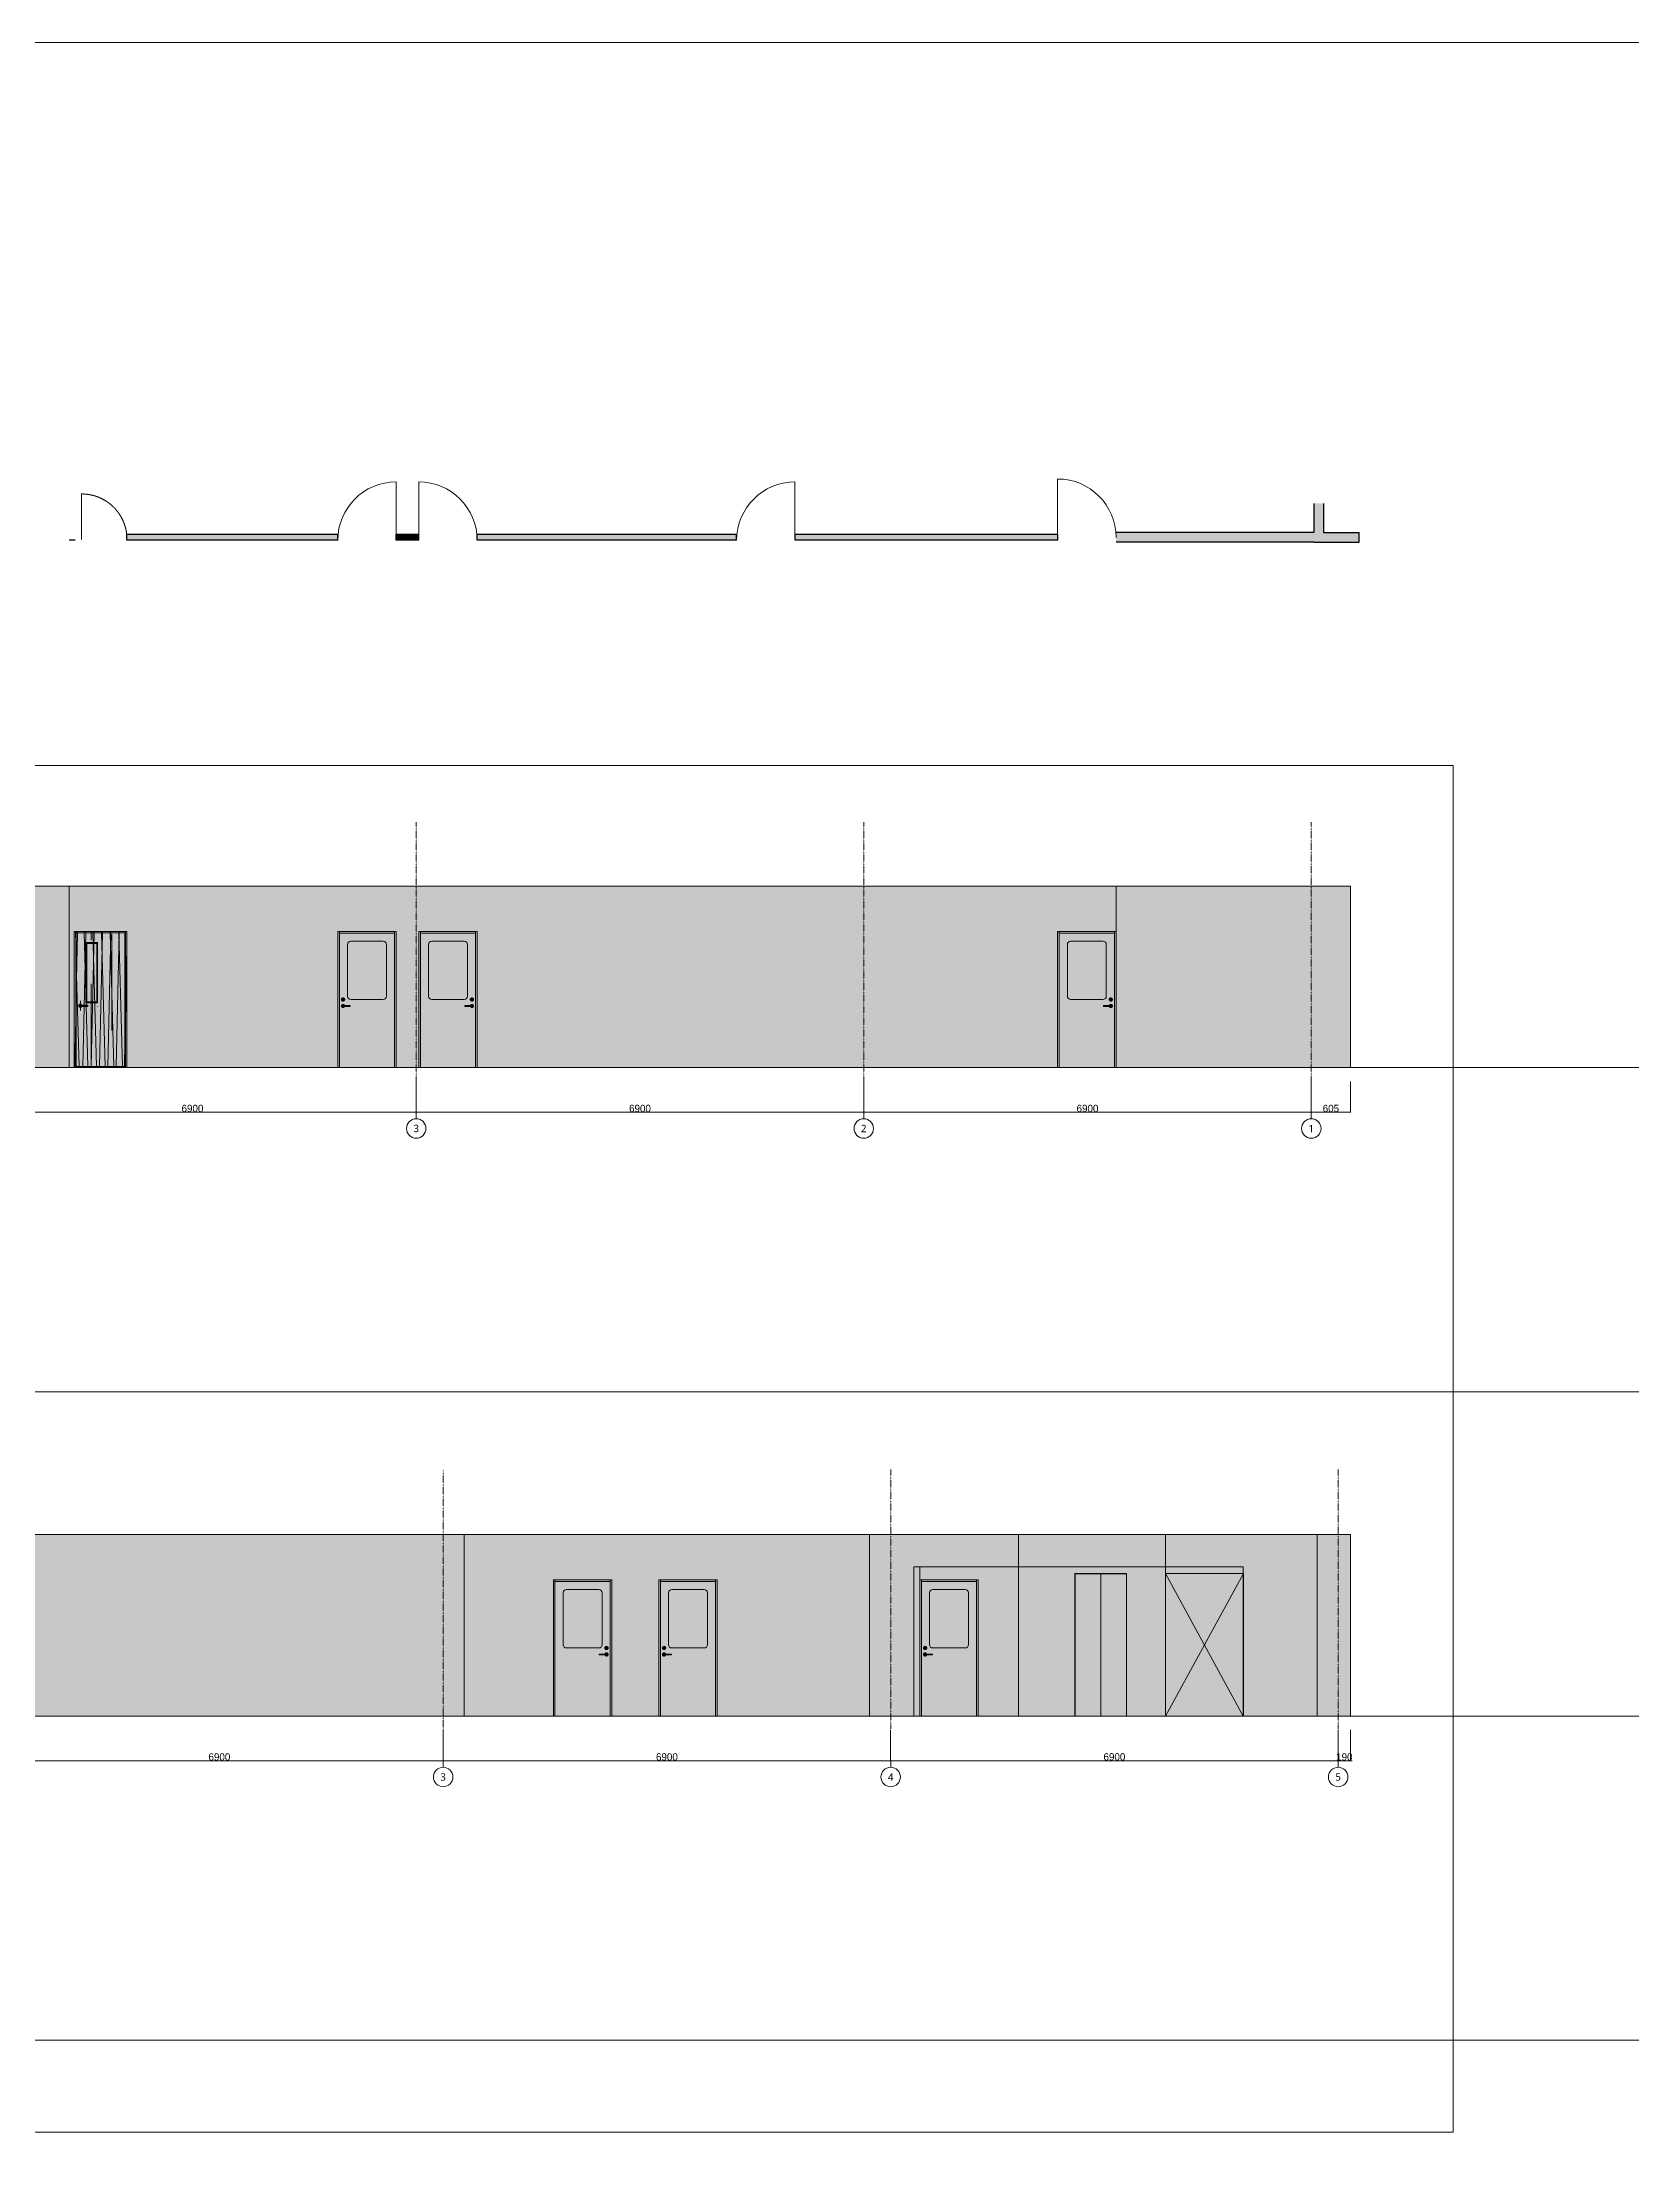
# Model space of a CAD drawing. Header units: millimetres. Extents: x -376000 to 292178, y -193032 to 188048.
# Drawn here: x -259148 to -234649, y -168299 to -135500 of the extents above; entities that cross this region are included whole.
import ezdxf

# ---------------------------------------------------------------- set-up
doc = ezdxf.new("R2010")
doc.units = ezdxf.units.MM
doc.header["$PDMODE"] = 1
doc.header["$PDSIZE"] = -2
doc.linetypes.add('ラインタイプ-6', pattern=[5.291531, 3.175, -1.058062, 0.352704, -0.705764])
doc.linetypes.add('芯', pattern=[3.174919, 1.905, -0.634837, 0.211623, -0.423459])
for name, color, linetype, lineweight in [('00_一般', 7, 'Continuous', 5), ('02_既存平面-内部建具・サッシ', 7, 'Continuous', 18), ('07_文字・記号', 7, 'Continuous', 9), ('_塗（壁） (2D)', 7, 'Continuous', 5), ('_平面図(既存部) (2D)', 7, 'Continuous', 5), ('_平面図（新設） (2D)', 7, 'Continuous', 5), ('一般', 7, 'Continuous', 5), ('寸法', 7, 'Continuous', 5)]:
    doc.layers.add(name, color=color, linetype=linetype, lineweight=lineweight)
for name, color, linetype, lineweight, true_color in [('02_0.25', 1, 'Continuous', 25, 0xff0000), ('03_0.15', 7, 'Continuous', 15, 0x990099), ('04_0.10', 7, 'Continuous', 9, 0x0099ff), ('06一点鎖線', 7, 'ラインタイプ-6', 9, 0x9999ff), ('08_ハッチ・色', 7, 'Continuous', 5, 0x888888)]:
    doc.layers.add(name, color=color, linetype=linetype, lineweight=lineweight, true_color=true_color)
doc.styles.add('Hiragino Kaku Gothic Pro W3', font='', dxfattribs={"bigfont": 'Hiragino Kaku Gothic Pro W3'})
doc.styles.add('Hiragino Sans W3', font='', dxfattribs={"bigfont": 'Hiragino Sans W3'})
doc.styles.add('Yu Gothic UI Semilight', font='Yu Gothic UI Semilight.ttf')
doc.styles.get('Hiragino Kaku Gothic Pro W3').set_extended_font_data('Hiragino Kaku Gothic Pro W3')
doc.styles.get('Hiragino Sans W3').set_extended_font_data('Hiragino Sans W3')
doc.dimstyles.new('建具表寸法', dxfattribs={"dimtxt": 161.781684, "dimasz": 0.199988, "dimexe": 0, "dimexo": 0.3, "dimgap": 0.005, "dimtad": 1, "dimdsep": 46, "dimtxsty": 'Hiragino Sans W3', "dimblk": 'DOT', "dimblk1": 'DOT', "dimblk2": 'DOT', "dimcen": 0, "dimazin": 0, "dimtfac": 1, "dimtix": 1, "dimtmove": 0, "dimatfit": 0, "dimldrblk": 'VW_FILLEDARROW', "dimfxl": 1, "dimfrac": 2, "dimtolj": 1, "dimarcsym": 0})
pattern_1 = [(91.554305, (0, 0), (129.37061, 153.983275), []), (90, (680.5, 445.5), (317.5, 762), [1481.6667, -673.5948]), (88.757476, (346.78, 21.5), (124.20722, -159.517363), [])]

# ---------------------------------------------------------------- blocks, each defined once
blk = doc.blocks.new('塗（壁） (2D)')
at = {"layer": '02_0.25', "linetype": 'Continuous', "lineweight": 0, "true_color": 0xaaaaaa}
for points in [[(-239546, -142606), (-239396, -142606), (-239396, -143206), (-239546, -143206)], [(-242596, -143056), (-239546, -143056), (-239546, -143206), (-242596, -143206)], [(-242596, -143056), (-239546, -143056), (-239546, -143206), (-242596, -143206)], [(-239396, -143056), (-238846, -143056), (-238846, -143206), (-239396, -143206)]]:
    blk.add_hatch(color=253, dxfattribs=at).paths.add_polyline_path(points)
at = {"layer": '08_ハッチ・色', "color": 141}
for points in [[(-257846, -143176), (-254596, -143176), (-257846, -143086), (-254596, -143086)], [(-253696, -143176), (-253346, -143176), (-253696, -143086), (-253346, -143086)], [(-252446, -143176), (-248446, -143176), (-252446, -143086), (-248446, -143086)], [(-247546, -143176), (-243496, -143176), (-247546, -143086), (-243496, -143086)]]:
    blk.add_solid(points, dxfattribs=at)
blk = doc.blocks.new('平面図(既存部) (2D)')
at = {"layer": '02_0.25'}
for p, q in [((-239545.621, -142606.157), (-239545.621, -143056.157)), ((-239395.621, -142606.157), (-239395.621, -143056.157)), ((-239545.621, -143056.157), (-242595.621, -143056.157)), ((-239545.621, -143206.157), (-242595.621, -143206.157)), ((-239545.621, -143206.157), (-238845.621, -143206.157)), ((-239395.621, -143056.157), (-238845.621, -143056.157)), ((-238845.621, -143206.157), (-238845.621, -143056.157))]:
    blk.add_line(p, q, dxfattribs=at)
blk = doc.blocks.new('グループ-569')
at = {"layer": '03_0.15'}
blk.add_line((-253696, -142276), (-253696, -143176), dxfattribs=at)
blk.add_arc((-253696, -143176), 900, 90, 180, dxfattribs=at)
blk = doc.blocks.new('グループ-570')
at = {"layer": '03_0.15'}
blk.add_line((-253346, -142276), (-253346, -143176), dxfattribs=at)
blk.add_arc((-253346, -143176), 900, 0, 90, dxfattribs=at)
blk = doc.blocks.new('グループ-571')
at = {"layer": '03_0.15'}
blk.add_line((-247546, -142276), (-247546, -143176), dxfattribs=at)
blk.add_arc((-247546, -143176), 900, 90, 180, dxfattribs=at)
blk = doc.blocks.new('グループ-572')
at = {"layer": '03_0.15'}
blk.add_line((-243496, -142231), (-243496, -143131), dxfattribs=at)
blk.add_arc((-243496, -143131), 900, 0, 90, dxfattribs=at)
blk = doc.blocks.new('グループ-574')
at = {"layer": '03_0.15'}
blk.add_line((-258546, -142461), (-258546, -143161), dxfattribs=at)
blk.add_open_spline([(-258546, -142461), (-258511, -142461), (-258477, -142465), (-258443, -142468), (-258409, -142475), (-258375, -142481), (-258342, -142491), (-258310, -142501), (-258278, -142514), (-258246, -142528), (-258216, -142544), (-258185, -142560), (-258157, -142579), (-258128, -142598), (-258102, -142620), (-258075, -142642), (-258051, -142666), (-258026, -142690), (-258005, -142717), (-257983, -142744), (-257964, -142772), (-257944, -142801), (-257928, -142831), (-257912, -142862), (-257899, -142893), (-257886, -142925), (-257876, -142958), (-257866, -142991), (-257859, -143025), (-257852, -143058), (-257849, -143093), (-257846, -143127), (-257846, -143161)], degree=2, knots=[0, 0, 0, 0.0625, 0.0625, 0.125, 0.125, 0.1875, 0.1875, 0.25, 0.25, 0.3125, 0.3125, 0.375, 0.375, 0.4375, 0.4375, 0.5, 0.5, 0.5625, 0.5625, 0.625, 0.625, 0.6875, 0.6875, 0.75, 0.75, 0.8125, 0.8125, 0.875, 0.875, 0.9375, 0.9375, 1, 1, 1], dxfattribs=at)
blk = doc.blocks.new('グループ-576')
at = {"layer": '04_0.10', "linetype": 'Continuous', "lineweight": 0, "true_color": 0xf8f8ef}
blk.add_hatch(color=7, dxfattribs=at).paths.add_polyline_path([(-432, 975), (418, 975), (418, -1100), (-432, -1100)])
at = {"layer": '04_0.10', "linetype": 'Continuous', "lineweight": 0, "true_color": 0xd9e6cf}
h = blk.add_hatch(color=254, dxfattribs=at)
edge = h.paths.add_edge_path()
edge.add_arc((243, 0), 50, 270, 360, ccw=False)
edge.add_line((243, -50), (-257, -50))
edge.add_arc((-257, 0), 50, 180, 270, ccw=False)
edge.add_line((-307, 0), (-307, 800))
edge.add_arc((-257, 800), 50, 90, 180, ccw=False)
edge.add_line((-257, 850), (243, 850))
edge.add_arc((243, 800), 50, 0, 90, ccw=False)
edge.add_line((293, 800), (293, 0))
at = {"layer": '04_0.10', "linetype": 'Continuous', "lineweight": 0}
for points in [[(-389, -28), (-388, -28), (-386, -27), (-385, -26), (-383, -26), (-382, -25), (-380, -25), (-378, -25), (-377, -25), (-375, -25), (-373, -25), (-372, -25), (-370, -26), (-369, -26), (-367, -27), (-366, -28), (-364, -28), (-363, -29), (-361, -30), (-360, -31), (-359, -32), (-358, -33), (-357, -35), (-356, -36), (-355, -38), (-354, -39), (-353, -40), (-353, -42), (-352, -44), (-352, -45), (-352, -47), (-352, -48), (-351, -50), (-352, -52), (-352, -53), (-352, -55), (-352, -56), (-353, -58), (-353, -60), (-354, -61), (-355, -63), (-356, -64), (-357, -65), (-358, -67), (-359, -68), (-360, -69), (-361, -70), (-363, -71), (-364, -72), (-366, -72), (-367, -73), (-369, -74), (-370, -74), (-372, -75), (-373, -75), (-375, -75), (-377, -75), (-378, -75), (-380, -75), (-382, -75), (-383, -74), (-385, -74), (-386, -73), (-388, -72), (-389, -72), (-391, -71), (-392, -70), (-393, -69), (-395, -68), (-396, -67), (-397, -65), (-398, -64), (-399, -63), (-399, -61), (-400, -60), (-401, -58), (-401, -56), (-402, -55), (-402, -53), (-402, -52), (-402, -50), (-402, -48), (-402, -47), (-402, -45), (-401, -44), (-401, -42), (-400, -40), (-399, -39), (-399, -38), (-398, -36), (-397, -35), (-396, -33), (-395, -32), (-393, -31), (-392, -30), (-391, -29)], [(-389, -128), (-388, -128), (-386, -127), (-385, -126), (-383, -126), (-382, -125), (-380, -125), (-378, -125), (-377, -125), (-375, -125), (-373, -125), (-372, -125), (-370, -126), (-369, -126), (-367, -127), (-366, -128), (-364, -128), (-363, -129), (-361, -130), (-360, -131), (-359, -132), (-358, -133), (-357, -135), (-356, -136), (-355, -137), (-354, -139), (-353, -140), (-353, -142), (-352, -144), (-352, -145), (-352, -147), (-352, -148), (-351, -150), (-352, -152), (-352, -153), (-352, -155), (-352, -156), (-353, -158), (-353, -160), (-354, -161), (-355, -162), (-356, -164), (-357, -165), (-358, -167), (-359, -168), (-360, -169), (-361, -170), (-363, -171), (-364, -172), (-366, -172), (-367, -173), (-369, -174), (-370, -174), (-372, -175), (-373, -175), (-375, -175), (-377, -175), (-378, -175), (-380, -175), (-382, -175), (-383, -174), (-385, -174), (-386, -173), (-388, -172), (-389, -172), (-391, -171), (-392, -170), (-393, -169), (-395, -168), (-396, -167), (-397, -165), (-398, -164), (-399, -162), (-399, -161), (-400, -160), (-401, -158), (-401, -156), (-402, -155), (-402, -153), (-402, -152), (-402, -150), (-402, -148), (-402, -147), (-402, -145), (-401, -144), (-401, -142), (-400, -140), (-399, -139), (-399, -137), (-398, -136), (-397, -135), (-396, -133), (-395, -132), (-393, -131), (-392, -130), (-391, -129)]]:
    blk.add_hatch(color=254, dxfattribs=at).paths.add_polyline_path(points)
h = blk.add_hatch(color=254, dxfattribs=at)
edge = h.paths.add_edge_path()
edge.add_arc((-384, -150), 7, 89.322, 270.678, ccw=False)
edge.add_line((-384, -143), (-264, -143))
edge.add_line((-264, -143), (-264, -157))
edge.add_line((-264, -157), (-384, -157))
at = {"layer": '04_0.10', "color": 7, "linetype": 'Continuous', "lineweight": 5, "flags": 128}
blk.add_lwpolyline([(-432, 975), (418, 975), (418, -1100), (-432, -1100)], close=True, dxfattribs=at)
at = {"layer": '04_0.10', "color": 251, "flags": 128}
for points in [[(-432, 975), (418, 975), (418, -1100), (-432, -1100)], [(-379, -38), (-374, -38), (-374, -63), (-379, -63)]]:
    blk.add_lwpolyline(points, close=True, dxfattribs=at)
for points in [[(293, 0, -0.414214), (243, -50), (-257, -50, -0.414214), (-307, 0), (-307, 800, -0.414214), (-257, 850), (243, 850, -0.414214), (293, 800)], [(-384, -157, -1.011905), (-384, -143), (-264, -143), (-264, -157)]]:
    blk.add_lwpolyline(points, format="xyb", close=True, dxfattribs=at)
at = {"layer": '04_0.10', "color": 251}
for points in [[(-389, -28), (-384, -25), (-370, -25), (-358, -32), (-351, -43), (-351, -57), (-358, -68), (-370, -75), (-384, -75), (-395, -68), (-402, -57), (-402, -43), (-395, -32), (-389, -28)], [(-389, -128), (-384, -125), (-370, -125), (-358, -132), (-351, -143), (-351, -157), (-358, -168), (-370, -175), (-384, -175), (-395, -168), (-402, -157), (-402, -143), (-395, -132), (-389, -128)]]:
    blk.add_open_spline(points, degree=2, dxfattribs=at)
blk = doc.blocks.new('グループ-577')
at = {"layer": '04_0.10', "color": 251}
blk.add_blockref('グループ-576', (0, 0), dxfattribs=at)
blk = doc.blocks.new('WD_900×2150_Wood')
at = {"layer": '04_0.10', "linetype": 'Continuous', "lineweight": 0, "true_color": 0xf8f8ef, "transparency": 33554687}
for points in [[(-457, 1000), (-432, 1000), (-432, -1100), (-457, -1100)], [(-432, 1000), (418, 1000), (418, 975), (-432, 975)], [(418, 1000), (443, 1000), (443, -1100), (418, -1100)]]:
    blk.add_hatch(color=7, dxfattribs=at).paths.add_polyline_path(points)
at = {"layer": '04_0.10', "color": 7, "linetype": 'Continuous', "lineweight": 5, "transparency": 33554687, "flags": 128}
for points in [[(-457, 1000), (-432, 1000), (-432, -1100), (-457, -1100)], [(-432, 1000), (418, 1000), (418, 975), (-432, 975)], [(418, 1000), (443, 1000), (443, -1100), (418, -1100)]]:
    blk.add_lwpolyline(points, close=True, dxfattribs=at)
at = {"layer": '04_0.10', "color": 7}
blk.add_blockref('グループ-577', (0, 0), dxfattribs=at)
blk = doc.blocks.new('グループ-580')
at = {"layer": '一般', "color": 7, "linetype": '芯', "lineweight": 9, "transparency": 33554687}
for p, q in [((-258489, -150353), (-258639, -150353)), ((-258564, -150428), (-258564, -150278))]:
    blk.add_line(p, q, dxfattribs=at)
blk = doc.blocks.new('グループ-15-1')
at = {"layer": '04_0.10', "linetype": 'Continuous', "lineweight": 0, "true_color": 0xbbbbbb, "transparency": 33554687}
blk.add_hatch(color=9, dxfattribs=at).paths.add_polyline_path([(-1790, -3350), (-1789, -3349), (-1788, -3348), (-1786, -3348), (-1784, -3347), (-1783, -3347), (-1781, -3347), (-1780, -3347), (-1778, -3347), (-1776, -3347), (-1775, -3347), (-1773, -3347), (-1772, -3347), (-1770, -3348), (-1768, -3348), (-1767, -3349), (-1765, -3350), (-1764, -3351), (-1763, -3352), (-1761, -3353), (-1760, -3354), (-1759, -3355), (-1758, -3356), (-1757, -3358), (-1756, -3359), (-1756, -3360), (-1755, -3362), (-1754, -3363), (-1754, -3365), (-1753, -3367), (-1753, -3368), (-1753, -3370), (-1753, -3372), (-1753, -3373), (-1753, -3375), (-1753, -3376), (-1754, -3378), (-1754, -3380), (-1755, -3381), (-1756, -3383), (-1756, -3384), (-1757, -3385), (-1758, -3387), (-1759, -3388), (-1760, -3389), (-1761, -3390), (-1763, -3391), (-1764, -3392), (-1765, -3393), (-1767, -3394), (-1768, -3395), (-1770, -3395), (-1772, -3396), (-1773, -3396), (-1775, -3396), (-1776, -3396), (-1778, -3397), (-1780, -3396), (-1781, -3396), (-1783, -3396), (-1784, -3396), (-1786, -3395), (-1788, -3395), (-1789, -3394), (-1790, -3393), (-1792, -3392), (-1793, -3391), (-1795, -3390), (-1796, -3389), (-1797, -3388), (-1798, -3387), (-1799, -3385), (-1800, -3384), (-1800, -3383), (-1801, -3381), (-1802, -3380), (-1802, -3378), (-1803, -3376), (-1803, -3375), (-1803, -3373), (-1803, -3372), (-1803, -3370), (-1803, -3368), (-1803, -3367), (-1802, -3365), (-1802, -3363), (-1801, -3362), (-1800, -3360), (-1800, -3359), (-1799, -3358), (-1798, -3356), (-1797, -3355), (-1796, -3354), (-1795, -3353), (-1793, -3352), (-1792, -3351)])
h = blk.add_hatch(color=9, dxfattribs=at)
edge = h.paths.add_edge_path()
edge.add_arc((-1800, -3380), 3, 180, 270, ccw=False)
edge.add_line((-1803, -3380), (-1803, -3363))
edge.add_arc((-1800, -3363), 3, 90, 180, ccw=False)
edge.add_line((-1800, -3360), (-1666, -3360))
edge.add_arc((-1666, -3363), 3, 0, 90, ccw=False)
edge.add_line((-1663, -3363), (-1663, -3380))
edge.add_arc((-1666, -3380), 3, 270, 360, ccw=False)
edge.add_line((-1666, -3383), (-1800, -3383))
at = {"layer": '00_一般', "color": 251, "lineweight": 5, "transparency": 33554687}
for p, q in [((-1515, -3360), (-1512, -3360)), ((-1512, -3383), (-1515, -3383)), ((-1512, -3360), (-1512, -3363)), ((-1512, -3380), (-1512, -3383))]:
    blk.add_line(p, q, dxfattribs=at)
at = {"layer": '04_0.10', "color": 251, "transparency": 33554687, "flags": 128}
blk.add_lwpolyline([(-1800, -3383, -0.414214), (-1803, -3380), (-1803, -3363, -0.414214), (-1800, -3360), (-1666, -3360, -0.414214), (-1663, -3363), (-1663, -3380, -0.414214), (-1666, -3383)], format="xyb", close=True, dxfattribs=at)
at = {"layer": '04_0.10', "color": 251}
blk.add_open_spline([(-1790, -3350), (-1785, -3347), (-1771, -3347), (-1760, -3353), (-1753, -3365), (-1753, -3378), (-1760, -3390), (-1771, -3397), (-1785, -3397), (-1796, -3390), (-1803, -3378), (-1803, -3365), (-1796, -3353), (-1790, -3350)], degree=2, dxfattribs=at)
blk = doc.blocks.new('グループ-581')
at = {"layer": '04_0.10', "linetype": 'Continuous', "lineweight": 0, "true_color": 0xeee9cc, "transparency": 33554687}
for points in [[(-258661, -149207), (-258636, -149207), (-258636, -151307), (-258661, -151307)], [(-258636, -149207), (-257871, -149207), (-257871, -149227), (-258636, -149227)], [(-258628, -151288), (-258628, -149227), (-257878, -149227), (-257878, -151288)], [(-257871, -149207), (-257846, -149207), (-257846, -151307), (-257871, -151307)]]:
    blk.add_hatch(color=254, dxfattribs=at).paths.add_polyline_path(points)
at = {"layer": '04_0.10', "linetype": 'Continuous', "lineweight": 5, "true_color": 0xccbb66, "transparency": 33554687}
h = blk.add_hatch(dxfattribs=at)
h.set_pattern_fill('木目縦（薄茶）-2', color=43, style=0, pattern_type=2)
h.set_pattern_definition(pattern_1)
h.paths.add_polyline_path([(-258661, -149207), (-258636, -149207), (-258636, -151307), (-258661, -151307)])
h = blk.add_hatch(dxfattribs=at)
h.set_pattern_fill('木目縦（薄茶）-2', color=43, style=0, pattern_type=2)
h.set_pattern_definition(pattern_1)
h.paths.add_polyline_path([(-258636, -149207), (-257871, -149207), (-257871, -149227), (-258636, -149227)])
h = blk.add_hatch(dxfattribs=at)
h.set_pattern_fill('木目縦（薄茶）-2', color=43, style=0, pattern_type=2)
h.set_pattern_definition(pattern_1)
h.paths.add_polyline_path([(-258628, -151288), (-258628, -149227), (-257878, -149227), (-257878, -151288)])
h = blk.add_hatch(dxfattribs=at)
h.set_pattern_fill('木目縦（薄茶）-2', color=43, style=0, pattern_type=2)
h.set_pattern_definition(pattern_1)
h.paths.add_polyline_path([(-257871, -149207), (-257846, -149207), (-257846, -151307), (-257871, -151307)])
at = {"layer": '04_0.10', "linetype": 'Continuous', "lineweight": 0, "true_color": 0xe6ffe6}
blk.add_hatch(color=7, dxfattribs=at).paths.add_polyline_path([(-258463, -149392), (-258313, -149392), (-258313, -150292), (-258463, -150292)])
at = {"layer": '04_0.10', "color": 251, "transparency": 33554687, "flags": 128}
for points in [[(-258661, -149207), (-258636, -149207), (-258636, -151307), (-258661, -151307)], [(-258636, -149207), (-257871, -149207), (-257871, -149227), (-258636, -149227)], [(-257871, -149207), (-257846, -149207), (-257846, -151307), (-257871, -151307)]]:
    blk.add_lwpolyline(points, close=True, dxfattribs=at)
at = {"layer": '04_0.10', "color": 7, "linetype": 'Continuous', "lineweight": 15, "transparency": 33554687, "flags": 128}
blk.add_lwpolyline([(-258628, -151288), (-258628, -149227), (-257878, -149227), (-257878, -151288)], close=True, dxfattribs=at)
at = {"layer": '04_0.10', "color": 251, "flags": 128}
blk.add_lwpolyline([(-258463, -149392), (-258313, -149392), (-258313, -150292), (-258463, -150292)], close=True, dxfattribs=at)
at = {"layer": '一般', "color": 7, "lineweight": 5, "flags": 128}
blk.add_lwpolyline([(-258478, -149377), (-258298, -149377), (-258298, -150307), (-258478, -150307)], close=True, dxfattribs=at)
at = {"layer": '04_0.10', "color": 7, "transparency": 33554687}
blk.add_blockref('グループ-15-1', (-256786, -146982), dxfattribs=at)
at = {"layer": '一般', "color": 7, "transparency": 33554687}
blk.add_blockref('グループ-580', (0, 0), dxfattribs=at)
blk = doc.blocks.new('_Dot')
at = {"color": 0, "linetype": 'ByBlock', "lineweight": -2}
blk.add_line((-0.5, 0), (-1, 0), dxfattribs=at)
at = {"color": 0, "linetype": 'ByBlock', "const_width": 0.5}
blk.add_lwpolyline([(-0.25, 0, 1), (0.25, 0, 1)], format="xyb", close=True, dxfattribs=at)
blk = doc.blocks.new('*D868')
at = {"layer": 'Defpoints', "color": 0}
for p in [(-239586, -151521), (-238981, -151521), (-238981, -151997)]:
    blk.add_point(p, dxfattribs=at)
at = {"layer": '寸法', "color": 0, "lineweight": -2}
for p, q in [((-239586, -151522), (-239586, -151997)), ((-238981, -151522), (-238981, -151997)), ((-239574, -151997), (-238993, -151997))]:
    blk.add_line(p, q, dxfattribs=at)
at = {"layer": '寸法', "color": 0, "lineweight": -2, "xscale": 11.999267578125, "yscale": 11.999267578125, "zscale": 11.999267578125, "rotation": 180}
blk.add_blockref('_Dot', (-239586, -151997), dxfattribs=at)
at = {"layer": '寸法', "color": 0, "lineweight": -2, "xscale": 11.999267578125, "yscale": 11.999267578125, "zscale": 11.999267578125}
blk.add_blockref('_Dot', (-238981, -151997), dxfattribs=at)
at = {"layer": '寸法', "color": 0, "insert": (-239283, -151938), "char_height": 113.2, "attachment_point": 5, "style": 'Hiragino Kaku Gothic Pro W3'}
blk.add_mtext('\\A1;605', dxfattribs=at)
blk = doc.blocks.new('VW_FILLEDARROW')
at = {"color": 0, "linetype": 'Continuous', "lineweight": 5, "transparency": 16777216, "flags": 128}
blk.add_lwpolyline([(-161.3, 43.2), (0, 0), (-161.3, -43.2)], close=True, dxfattribs=at)
blk = doc.blocks.new('*D869')
at = {"layer": 'Defpoints', "color": 0}
for p in [(-246486, -151521), (-239586, -151521), (-239586, -151997)]:
    blk.add_point(p, dxfattribs=at)
at = {"layer": '寸法', "color": 0, "lineweight": -2}
for p, q in [((-246486, -151522), (-246486, -151997)), ((-239586, -151522), (-239586, -151997)), ((-246474, -151997), (-239598, -151997))]:
    blk.add_line(p, q, dxfattribs=at)
at = {"layer": '寸法', "color": 0, "lineweight": -2, "xscale": 11.999267578125, "yscale": 11.999267578125, "zscale": 11.999267578125, "rotation": 180}
blk.add_blockref('_Dot', (-246486, -151997), dxfattribs=at)
at = {"layer": '寸法', "color": 0, "lineweight": -2, "xscale": 11.999267578125, "yscale": 11.999267578125, "zscale": 11.999267578125}
blk.add_blockref('_Dot', (-239586, -151997), dxfattribs=at)
at = {"layer": '寸法', "color": 0, "insert": (-243036, -151938), "char_height": 113.2, "attachment_point": 5, "style": 'Hiragino Kaku Gothic Pro W3'}
blk.add_mtext('\\A1;6900', dxfattribs=at)
blk = doc.blocks.new('*D870')
at = {"layer": 'Defpoints', "color": 0}
for p in [(-253386, -151521), (-246486, -151521), (-246486, -151997)]:
    blk.add_point(p, dxfattribs=at)
at = {"layer": '寸法', "color": 0, "lineweight": -2}
for p, q in [((-253386, -151522), (-253386, -151997)), ((-246486, -151522), (-246486, -151997)), ((-253374, -151997), (-246498, -151997))]:
    blk.add_line(p, q, dxfattribs=at)
at = {"layer": '寸法', "color": 0, "lineweight": -2, "xscale": 11.999267578125, "yscale": 11.999267578125, "zscale": 11.999267578125, "rotation": 180}
blk.add_blockref('_Dot', (-253386, -151997), dxfattribs=at)
at = {"layer": '寸法', "color": 0, "lineweight": -2, "xscale": 11.999267578125, "yscale": 11.999267578125, "zscale": 11.999267578125}
blk.add_blockref('_Dot', (-246486, -151997), dxfattribs=at)
at = {"layer": '寸法', "color": 0, "insert": (-249936, -151938), "char_height": 113.2, "attachment_point": 5, "style": 'Hiragino Kaku Gothic Pro W3'}
blk.add_mtext('\\A1;6900', dxfattribs=at)
blk = doc.blocks.new('*D871')
at = {"layer": 'Defpoints', "color": 0}
for p in [(-260286, -151521), (-253386, -151521), (-253386, -151997)]:
    blk.add_point(p, dxfattribs=at)
at = {"layer": '寸法', "color": 0, "lineweight": -2}
for p, q in [((-260286, -151522), (-260286, -151997)), ((-253386, -151522), (-253386, -151997)), ((-260274, -151997), (-253398, -151997))]:
    blk.add_line(p, q, dxfattribs=at)
at = {"layer": '寸法', "color": 0, "lineweight": -2, "xscale": 11.999267578125, "yscale": 11.999267578125, "zscale": 11.999267578125, "rotation": 180}
blk.add_blockref('_Dot', (-260286, -151997), dxfattribs=at)
at = {"layer": '寸法', "color": 0, "lineweight": -2, "xscale": 11.999267578125, "yscale": 11.999267578125, "zscale": 11.999267578125}
blk.add_blockref('_Dot', (-253386, -151997), dxfattribs=at)
at = {"layer": '寸法', "color": 0, "insert": (-256836, -151938), "char_height": 113.2, "attachment_point": 5, "style": 'Hiragino Kaku Gothic Pro W3'}
blk.add_mtext('\\A1;6900', dxfattribs=at)
blk = doc.blocks.new('*D878')
at = {"layer": 'Defpoints', "color": 0}
for p in [(-259871, -161521), (-252971, -161521), (-259871, -161997)]:
    blk.add_point(p, dxfattribs=at)
at = {"layer": '寸法', "color": 0, "lineweight": -2}
for p, q in [((-259871, -161521), (-259871, -161997)), ((-252971, -161521), (-252971, -161997)), ((-252983, -161997), (-259859, -161997))]:
    blk.add_line(p, q, dxfattribs=at)
at = {"layer": '寸法', "color": 0, "lineweight": -2, "xscale": 11.999267578125, "yscale": 11.999267578125, "zscale": 11.999267578125, "rotation": 180}
blk.add_blockref('_Dot', (-259871, -161997), dxfattribs=at)
at = {"layer": '寸法', "color": 0, "lineweight": -2, "xscale": 11.999267578125, "yscale": 11.999267578125, "zscale": 11.999267578125}
blk.add_blockref('_Dot', (-252971, -161997), dxfattribs=at)
at = {"layer": '寸法', "color": 0, "insert": (-256421, -161938), "char_height": 113.2, "attachment_point": 5, "style": 'Hiragino Kaku Gothic Pro W3'}
blk.add_mtext('\\A1;6900', dxfattribs=at)
blk = doc.blocks.new('*D879')
at = {"layer": 'Defpoints', "color": 0}
for p in [(-252971, -161521), (-246071, -161521), (-252971, -161997)]:
    blk.add_point(p, dxfattribs=at)
at = {"layer": '寸法', "color": 0, "lineweight": -2}
for p, q in [((-252971, -161521), (-252971, -161997)), ((-246071, -161521), (-246071, -161997)), ((-246083, -161997), (-252959, -161997))]:
    blk.add_line(p, q, dxfattribs=at)
at = {"layer": '寸法', "color": 0, "lineweight": -2, "xscale": 11.999267578125, "yscale": 11.999267578125, "zscale": 11.999267578125, "rotation": 180}
blk.add_blockref('_Dot', (-252971, -161997), dxfattribs=at)
at = {"layer": '寸法', "color": 0, "lineweight": -2, "xscale": 11.999267578125, "yscale": 11.999267578125, "zscale": 11.999267578125}
blk.add_blockref('_Dot', (-246071, -161997), dxfattribs=at)
at = {"layer": '寸法', "color": 0, "insert": (-249521, -161938), "char_height": 113.2, "attachment_point": 5, "style": 'Hiragino Kaku Gothic Pro W3'}
blk.add_mtext('\\A1;6900', dxfattribs=at)
blk = doc.blocks.new('*D880')
at = {"layer": 'Defpoints', "color": 0}
for p in [(-246071, -161521), (-239171, -161521), (-246071, -161997)]:
    blk.add_point(p, dxfattribs=at)
at = {"layer": '寸法', "color": 0, "lineweight": -2}
for p, q in [((-246071, -161521), (-246071, -161997)), ((-239171, -161521), (-239171, -161997)), ((-239183, -161997), (-246059, -161997))]:
    blk.add_line(p, q, dxfattribs=at)
at = {"layer": '寸法', "color": 0, "lineweight": -2, "xscale": 11.999267578125, "yscale": 11.999267578125, "zscale": 11.999267578125, "rotation": 180}
blk.add_blockref('_Dot', (-246071, -161997), dxfattribs=at)
at = {"layer": '寸法', "color": 0, "lineweight": -2, "xscale": 11.999267578125, "yscale": 11.999267578125, "zscale": 11.999267578125}
blk.add_blockref('_Dot', (-239171, -161997), dxfattribs=at)
at = {"layer": '寸法', "color": 0, "insert": (-242621, -161937), "char_height": 113.2, "attachment_point": 5, "style": 'Hiragino Kaku Gothic Pro W3'}
blk.add_mtext('\\A1;6900', dxfattribs=at)
blk = doc.blocks.new('*D881')
at = {"layer": 'Defpoints', "color": 0}
for p in [(-239171, -161521), (-238981, -161521), (-239171, -161997)]:
    blk.add_point(p, dxfattribs=at)
at = {"layer": '寸法', "color": 0, "lineweight": -2}
for p, q in [((-239171, -161521), (-239171, -161997)), ((-238981, -161521), (-238981, -161997)), ((-239183, -161997), (-239195, -161997)), ((-238981, -161997), (-239171, -161997)), ((-238969, -161997), (-238957, -161997))]:
    blk.add_line(p, q, dxfattribs=at)
at = {"layer": '寸法', "color": 0, "lineweight": -2, "xscale": 11.999267578125, "yscale": 11.999267578125, "zscale": 11.999267578125}
blk.add_blockref('_Dot', (-239171, -161997), dxfattribs=at)
at = {"layer": '寸法', "color": 0, "lineweight": -2, "xscale": 11.999267578125, "yscale": 11.999267578125, "zscale": 11.999267578125, "rotation": 180}
blk.add_blockref('_Dot', (-238981, -161997), dxfattribs=at)
at = {"layer": '寸法', "color": 0, "insert": (-239076, -161938), "char_height": 113.2, "attachment_point": 5, "style": 'Hiragino Kaku Gothic Pro W3'}
blk.add_mtext('\\A1;190', dxfattribs=at)
blk = doc.blocks.new('平面図（新設） (2D)')
at = {"layer": '02_0.25', "linetype": 'Continuous', "lineweight": 0}
for points in [[(-242595.621, -151307.171), (-267510.621, -151307.171), (-267510.621, -148507.171), (-242595.621, -148507.171)], [(-246395.621, -161307.171), (-252646.008, -161307.171), (-252646.008, -158507.171), (-246395.621, -158507.171)], [(-244100.121, -161307.171), (-245715.621, -161307.171), (-245715.621, -159007.171), (-244100.121, -159007.171)], [(-245620.621, -161307.171), (-245715.621, -161307.171), (-245715.621, -159007.171), (-245620.621, -159007.171)], [(-244100.121, -159007.171), (-240635.621, -159007.171), (-240635.621, -161307.171), (-244100.121, -161307.171)]]:
    blk.add_hatch(color=255, dxfattribs=at).paths.add_polyline_path(points)
at = {"layer": '04_0.10', "linetype": 'Continuous', "lineweight": 0, "true_color": 0xbbbbbb}
for points in [[(-242595.621, -148507.171), (-238980.621, -148507.171), (-238980.621, -151307.171), (-242595.621, -151307.171)], [(-260195.234, -158507.171), (-252646.008, -158507.171), (-252646.008, -161307.171), (-260195.234, -161307.171)], [(-246395.621, -158507.171), (-245715.621, -158507.171), (-245715.621, -161307.171), (-246395.621, -161307.171)], [(-245715.621, -159007.171), (-245715.621, -158507.171), (-240635.621, -158507.171), (-240635.621, -159007.171)], [(-240635.621, -158507.171), (-239495.621, -158507.171), (-239495.621, -161307.171), (-240635.621, -161307.171)], [(-239495.621, -158507.171), (-238980.621, -158507.171), (-238980.621, -161307.171), (-239495.621, -161307.171)]]:
    blk.add_hatch(color=9, dxfattribs=at).paths.add_polyline_path(points)
at = {"layer": '04_0.10', "linetype": 'Continuous', "lineweight": 0, "true_color": 0x084d00}
for points in [[(-243227.198, -161307.171), (-243227.198, -159107.171), (-243232.198, -159107.171), (-243232.198, -161307.171)], [(-243227.198, -159107.171), (-242437.198, -159107.171), (-242437.198, -159112.171), (-243227.198, -159112.171)], [(-242432.198, -161307.171), (-242432.198, -159107.171), (-242437.198, -159107.171), (-242437.198, -161307.171)]]:
    blk.add_hatch(color=98, dxfattribs=at).paths.add_polyline_path(points)
at = {"layer": '04_0.10', "linetype": 'Continuous', "lineweight": 0}
for points in [[(-242832.198, -159112.171), (-243227.198, -159112.171), (-243227.198, -161307.171), (-242832.198, -161307.171)], [(-242437.198, -159112.171), (-242832.198, -159112.171), (-242832.198, -161307.171), (-242437.198, -161307.171)]]:
    blk.add_hatch(color=254, dxfattribs=at).paths.add_polyline_path(points)
at = {"layer": '02_0.25'}
for p, q in [((-258645.621, -143176.157), (-258735.621, -143176.157)), ((-256940.621, -143086.157), (-257845.621, -143086.157)), ((-257845.621, -143176.157), (-257845.621, -143086.157)), ((-254595.621, -143176.157), (-257845.621, -143176.157)), ((-254595.621, -143086.157), (-256940.621, -143086.157)), ((-254595.621, -143176.157), (-254595.621, -143086.157)), ((-253345.621, -143086.157), (-253695.621, -143086.157)), ((-253695.621, -143176.157), (-253695.621, -143086.157)), ((-253345.621, -143176.157), (-253695.621, -143176.157)), ((-253345.621, -143176.157), (-253345.621, -143086.157)), ((-252445.621, -143176.157), (-252445.621, -143086.157)), ((-248445.621, -143086.157), (-252445.621, -143086.157)), ((-248445.621, -143176.157), (-252445.621, -143176.157)), ((-248445.621, -143176.157), (-248445.621, -143086.157)), ((-247545.621, -143176.157), (-247545.621, -143086.157)), ((-243495.621, -143086.157), (-247545.621, -143086.157)), ((-243495.621, -143176.157), (-247545.621, -143176.157)), ((-243495.621, -143176.157), (-243495.621, -143086.157))]:
    blk.add_line(p, q, dxfattribs=at)
at = {"layer": '02_0.25', "color": 251, "linetype": 'Continuous', "lineweight": 5, "flags": 128}
for points in [[(-242595.621, -151307.171), (-267510.621, -151307.171), (-267510.621, -148507.171), (-242595.621, -148507.171)], [(-246395.621, -161307.171), (-252646.008, -161307.171), (-252646.008, -158507.171), (-246395.621, -158507.171)], [(-244100.121, -161307.171), (-245715.621, -161307.171), (-245715.621, -159007.171), (-244100.121, -159007.171)], [(-245620.621, -161307.171), (-245715.621, -161307.171), (-245715.621, -159007.171), (-245620.621, -159007.171)], [(-244100.121, -159007.171), (-240635.621, -159007.171), (-240635.621, -161307.171), (-244100.121, -161307.171)]]:
    blk.add_lwpolyline(points, close=True, dxfattribs=at)
at = {"layer": '04_0.10', "color": 8, "true_color": 0x808080}
for p, q in [((-258735.621, -151307.171), (-258735.621, -148507.171)), ((-244100.121, -161307.171), (-244100.121, -158507.171)), ((-241835.621, -161307.171), (-241835.621, -158507.171)), ((-239495.621, -161307.171), (-239495.621, -158507.171))]:
    blk.add_line(p, q, dxfattribs=at)
at = {"layer": '04_0.10'}
for p, q in [((-233506.688, -151307.171), (-273506.688, -151307.171)), ((-233506.688, -156307.171), (-273506.688, -156307.171)), ((-233506.688, -161307.171), (-273506.688, -161307.171)), ((-233506.688, -166307.171), (-273506.688, -166307.171))]:
    blk.add_line(p, q, dxfattribs=at)
at = {"layer": '04_0.10', "color": 7}
for p, q in [((-241835.621, -159107.171), (-240635.621, -161307.171)), ((-240630.621, -159107.171), (-241835.621, -161307.171))]:
    blk.add_line(p, q, dxfattribs=at)
at = {"layer": '04_0.10', "lineweight": 18, "flags": 128}
blk.add_lwpolyline([(-376000, -135500), (-60611.171, -135500), (-60611.171, -193031.518), (-376000, -193031.518)], close=True, dxfattribs=at)
at = {"layer": '04_0.10', "transparency": 33554687, "flags": 128}
blk.add_lwpolyline([(-270100, -146650), (-237397.067, -146650), (-237397.067, -167723.585), (-270100, -167723.585)], close=True, dxfattribs=at)
at = {"layer": '04_0.10', "color": 251, "linetype": 'Continuous', "lineweight": 5, "flags": 128}
blk.add_lwpolyline([(-242595.621, -148507.171), (-238980.621, -148507.171), (-238980.621, -151307.171), (-242595.621, -151307.171)], close=True, dxfattribs=at)
at = {"layer": '04_0.10', "color": 7, "flags": 128}
blk.add_lwpolyline([(-267510.621, -158507.171), (-238980.621, -158507.171), (-238980.621, -161307.171), (-267510.621, -161307.171)], close=True, dxfattribs=at)
at = {"layer": '04_0.10', "color": 251, "flags": 128}
for points in [[(-243227.198, -161307.171), (-243227.198, -159107.171), (-243232.198, -159107.171), (-243232.198, -161307.171)], [(-243227.198, -159107.171), (-242437.198, -159107.171), (-242437.198, -159112.171), (-243227.198, -159112.171)], [(-242832.198, -159112.171), (-243227.198, -159112.171), (-243227.198, -161307.171), (-242832.198, -161307.171)], [(-242437.198, -159112.171), (-242832.198, -159112.171), (-242832.198, -161307.171), (-242437.198, -161307.171)], [(-242432.198, -161307.171), (-242432.198, -159107.171), (-242437.198, -159107.171), (-242437.198, -161307.171)]]:
    blk.add_lwpolyline(points, close=True, dxfattribs=at)
at = {"layer": '06一点鎖線'}
for p, q in [((-253385.621, -151521.425), (-253385.621, -147521.425)), ((-246485.621, -151521.425), (-246485.621, -147521.425)), ((-239585.621, -151521.425), (-239585.621, -147521.425)), ((-252970.621, -161521.171), (-252970.621, -157521.171)), ((-246070.621, -161503.171), (-246070.621, -157503.171)), ((-239170.621, -161503.171), (-239170.621, -157503.171))]:
    blk.add_line(p, q, dxfattribs=at)
at = {"layer": '07_文字・記号', "color": 7, "linetype": 'Continuous'}
for p, q in [((-253385.621, -151996.804), (-253385.621, -152096.804)), ((-246485.621, -151996.804), (-246485.621, -152096.804)), ((-239585.621, -151996.804), (-239585.621, -152096.804)), ((-252970.621, -161996.55), (-252970.621, -162096.55)), ((-246070.621, -161996.55), (-246070.621, -162096.55)), ((-239170.621, -161996.55), (-239170.621, -162096.55))]:
    blk.add_line(p, q, dxfattribs=at)
at = {"layer": '07_文字・記号', "flags": 128}
blk.add_lwpolyline([(-241835.621, -159107.171), (-240630.621, -159107.171), (-240630.621, -161307.171), (-241835.621, -161307.171)], close=True, dxfattribs=at)
at = {"layer": '07_文字・記号', "color": 7, "linetype": 'Continuous'}
for centre in [(-253385.621, -152246.804), (-246485.621, -152246.804), (-239585.621, -152246.804), (-252970.621, -162246.55), (-246070.621, -162246.55), (-239170.621, -162246.55)]:
    blk.add_circle(centre, 150, dxfattribs=at)
at = {"layer": '02_既存平面-内部建具・サッシ', "color": 7, "transparency": 33554559}
for name in ['グループ-569', 'グループ-570', 'グループ-571', 'グループ-572', 'グループ-574']:
    blk.add_blockref(name, (0, 0), dxfattribs=at)
at = {"layer": '04_0.10', "color": 7}
blk.add_blockref('グループ-581', (0, 0), dxfattribs=at)
at = {"layer": '04_0.10'}
for p in [(-254138.172, -150207.171), (-249188.558, -160207.171), (-245163.172, -160207.171)]:
    blk.add_blockref('WD_900×2150_Wood', p, dxfattribs=at)
at = {"layer": '04_0.10', "xscale": -1}
for p in [(-252903.071, -150207.171), (-243053.071, -150207.171), (-250828.458, -160207.171)]:
    blk.add_blockref('WD_900×2150_Wood', p, dxfattribs=at)
at = {"layer": '07_文字・記号', "color": 7, "char_height": 113.068, "attachment_point": 5, "line_spacing_factor": 1.005558, "style": 'Yu Gothic UI Semilight'}
for s, insert in [('3', (-253385.621, -152246.804)), ('2', (-246485.621, -152246.804)), ('1', (-239585.621, -152246.804)), ('3', (-252970.621, -162246.55)), ('4', (-246070.621, -162246.55)), ('5', (-239170.621, -162246.55))]:
    blk.add_mtext(s, dxfattribs=dict(at, insert=insert))
at = {"layer": '寸法'}
for base, p1, p2, picture, middle in [((-253385.621, -151996.804), (-260285.621, -151521.425), (-253385.621, -151521.425), '*D871', (-256835.621, -151938.106)), ((-246485.621, -151996.804), (-253385.621, -151521.425), (-246485.621, -151521.425), '*D870', (-249935.621, -151938.106)), ((-239585.621, -151996.804), (-246485.621, -151521.425), (-239585.621, -151521.425), '*D869', (-243035.621, -151938.106)), ((-238980.621, -151996.804), (-239585.621, -151521.425), (-238980.621, -151521.425), '*D868', (-239283.121, -151938.18))]:
    dim = blk.add_linear_dim(base=base, p1=p1, p2=p2, dimstyle='建具表寸法', override={"dimtxt": 113.247179, "dimasz": 11.999268, "dimgap": 0.3, "dimpost": '<>', "dimtxsty": 'Hiragino Kaku Gothic Pro W3', "dimtmove": 2}, dxfattribs=at)
    dim.commit()
    dim.dimension.update_dxf_attribs({"geometry": picture, "text_midpoint": middle})
for p1, p2, override, picture, middle in [((-252970.621, -161521.171), (-259870.621, -161521.171), {"dimtxt": 113.247179, "dimasz": 11.999268, "dimgap": 0.3, "dimpost": '<>', "dimtxsty": 'Hiragino Kaku Gothic Pro W3', "dimtmove": 2}, '*D878', (-256420.621, -161937.852)), ((-246070.621, -161521.171), (-252970.621, -161521.171), {"dimtxt": 113.247179, "dimasz": 11.999268, "dimgap": 0.3, "dimpost": '<>', "dimtxsty": 'Hiragino Kaku Gothic Pro W3', "dimtmove": 2}, '*D879', (-249520.621, -161937.852)), ((-239170.621, -161521.171), (-246070.621, -161521.171), {"dimtxt": 113.247179, "dimasz": 11.999268, "dimgap": 0.75, "dimpost": '<>', "dimtxsty": 'Hiragino Kaku Gothic Pro W3', "dimtmove": 2}, '*D880', (-242620.621, -161937.402)), ((-238980.621, -161521.171), (-239170.621, -161521.171), {"dimtxt": 113.247179, "dimasz": 11.999268, "dimgap": 0.3, "dimpost": '<>', "dimtxsty": 'Hiragino Kaku Gothic Pro W3', "dimtmove": 2}, '*D881', (-239075.621, -161937.852))]:
    dim = blk.add_aligned_dim(p1=p1, p2=p2, distance=475.379, dimstyle='建具表寸法', override=override, dxfattribs=at)
    dim.commit()
    dim.dimension.update_dxf_attribs({"geometry": picture, "text_midpoint": middle})

msp = doc.modelspace()

# ---------------------------------------------------------------- block references
at = {"layer": '_塗（壁） (2D)'}
msp.add_blockref('塗（壁） (2D)', (0, 0), dxfattribs=at)

# ---------------------------------------------------------------- next in the draw order: block references
at = {"layer": '_平面図(既存部) (2D)'}
msp.add_blockref('平面図(既存部) (2D)', (0, 0), dxfattribs=at)

# ---------------------------------------------------------------- next in the draw order: block references
at = {"layer": '_平面図（新設） (2D)'}
msp.add_blockref('平面図（新設） (2D)', (0, 0), dxfattribs=at)

doc.saveas('drawing.dxf')
